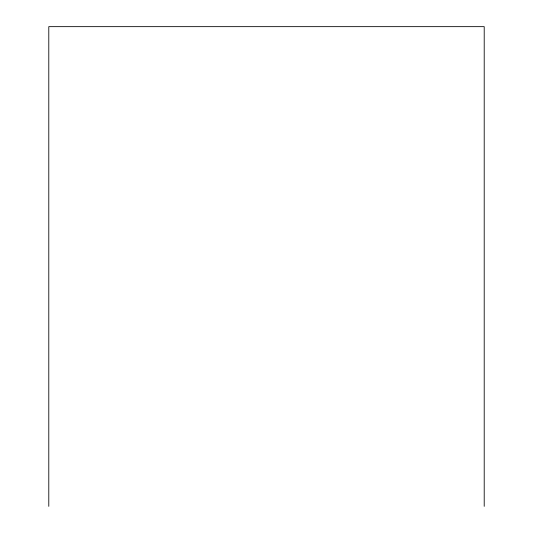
<?xml version="1.0" encoding="UTF-8"?>
<svg xmlns="http://www.w3.org/2000/svg" width="533" height="533" viewBox="0 0 533 533"><rect width="100%" height="100%" fill="white"/><g stroke="black" fill="none" stroke-linecap="round" stroke-linejoin="round"><path stroke-width="0.8" d="M484.211 506.35L484.211 26.65L48.789 26.65L48.789 506.35"/></g></svg>
